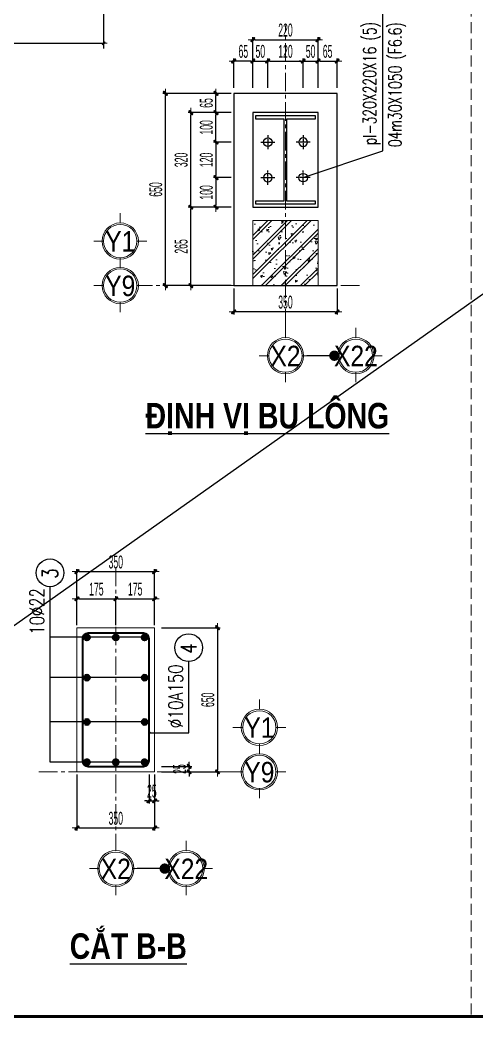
# Model space of a CAD drawing. Header units: inches. Extents: x 541671 to 837720, y 76128 to 1008472.
# Drawn here: x 608752 to 611840, y 365446 to 372255 of the extents above; entities that cross this region are included whole.
import ezdxf
from ezdxf.enums import TextEntityAlignment as Align

# ---------------------------------------------------------------- set-up
doc = ezdxf.new("R2010")
doc.units = ezdxf.units.IN
doc.header["$MEASUREMENT"] = 0
doc.header["$PDMODE"] = 32
doc.header["$PDSIZE"] = -1
for name, pattern in [('CENTER2', [1.125, 0.75, -0.125, 0.125, -0.125]), ('CENTERX2', [4, 2.5, -0.5, 0.5, -0.5]), ('DASHDOT', [1, 0.5, -0.25, 0, -0.25]), ('HIDDEN', [0.375, 0.25, -0.125])]:
    doc.linetypes.add(name, pattern=pattern)
doc.layers.get('0').update_dxf_attribs({"lineweight": 18})
for name, color, linetype in [('7', 7, 'Continuous'), ('BOLTS', 1, 'Continuous'), ('DIM', 1, 'Continuous'), ('Khungten_LCDI', 7, 'Continuous')]:
    doc.layers.add(name, color=color, linetype=linetype)
for name, color, linetype, lineweight in [('Block', 7, 'Continuous', 9), ('EG Net thay', 7, 'Continuous', 20), ('EG Text2', 7, 'Continuous', 25), ('ISO', 153, 'Continuous', 15), ('KICHTHUOC', 4, 'Continuous', 18), ('LC Dim', 8, 'Continuous', 18), ('LC ISO', 153, 'Continuous', 13), ('LC MANH DUT', 35, 'HIDDEN', 5), ('LC Net dam2', 6, 'Continuous', 40), ('LC Net dam3', 1, 'Continuous', 60), ('LC Net thay', 7, 'Continuous', 25), ('LC Net truc', 79, 'DASHDOT', 13), ('LC Text1', 3, 'Continuous', 20), ('LC Text2', 7, 'Continuous', 25)]:
    doc.layers.add(name, color=color, linetype=linetype, lineweight=lineweight)
doc.layers.add('KCS_Plotter', color=11, linetype='Continuous', plot=False)
doc.styles.add('EG 1', font='VHAVANB_2.TTF')
doc.styles.add('HOATBIF', font='hoatbif.shx', dxfattribs={"width": 0.5})
doc.styles.add('Khungten', font='VHAVAN_2.TTF', dxfattribs={"width": 0.8, "height": 5000})
doc.styles.add('LC 1', font='VHAVANB_2.TTF')
doc.styles.add('LC 3', font='vnsimli.shx', dxfattribs={"width": 0.75})
doc.styles.add('LC3', font='VHARIALB_3.TTF', dxfattribs={"width": 0.8})
doc.styles.add('Title', font='VHAVAN_2.TTF', dxfattribs={"width": 0.8})
doc.styles.add('VNISHX', font='vn_vni.shx', dxfattribs={"width": 0.7})
doc.dimstyles.new('Copy of 1-100(1-35)', dxfattribs={"dimscale": 35, "dimtxt": 2.5, "dimasz": 0.3, "dimexe": 1, "dimexo": 1, "dimgap": 0.8, "dimtad": 1, "dimdec": 0, "dimzin": 0, "dimdsep": 46, "dimtxsty": 'HOATBIF', "dimblk1": 'DOT', "dimblk2": 'DOT', "dimsah": 1, "dimcen": -0.1, "dimdle": 1, "dimclrd": 256, "dimclre": 256, "dimclrt": 4, "dimadec": 3, "dimazin": 2, "dimtfac": 0.3333333333333333, "dimtdec": 0, "dimtix": 1, "dimtmove": 2, "dimatfit": 3, "dimldrblk": 'DOT', "dimfxl": 1, "dimtvp": 0.8333333333333334, "dimtolj": 1, "dimtzin": 0, "dimarcsym": 0})
doc.dimstyles.new('Copy of 1-35', dxfattribs={"dimscale": 35, "dimtxt": 2.5, "dimasz": 0.4, "dimexe": 0.5, "dimexo": 0, "dimgap": 0.6, "dimtad": 1, "dimdec": 0, "dimzin": 0, "dimdsep": 46, "dimtxsty": 'HOATBIF', "dimblk1": 'DOT', "dimblk2": 'DOT', "dimsah": 1, "dimcen": -1, "dimdle": 1, "dimclrd": 256, "dimclre": 256, "dimclrt": 130, "dimadec": 0, "dimazin": 0, "dimtfac": 0.3333333333333333, "dimtdec": 0, "dimtix": 1, "dimtmove": 2, "dimatfit": 3, "dimldrblk": 'DOT', "dimfxl": 0.5, "dimtvp": 0.8333333333333334, "dimtolj": 1, "dimtzin": 12, "dimarcsym": 0})
doc.dimstyles.new('DDC_2', dxfattribs={"dimscale": 10, "dimtxt": 2.5, "dimasz": 1.2, "dimexe": 1, "dimexo": 1, "dimgap": 1, "dimtad": 1, "dimdec": 0, "dimzin": 0, "dimdsep": 46, "dimtxsty": 'VNISHX', "dimblk": 'OBLIQUE', "dimcen": 1, "dimdle": 1, "dimclrd": 8, "dimclre": 8, "dimclrt": 3, "dimaunit": 1, "dimadec": 0, "dimazin": 0, "dimtfac": 1, "dimtdec": 0, "dimtix": 1, "dimtmove": 1, "dimatfit": 3, "dimfxl": 4, "dimtvp": 2.25, "dimtfill": 1, "dimtolj": 1, "dimtzin": 0, "dimarcsym": 0})

# ---------------------------------------------------------------- blocks, each defined once
blk = doc.blocks.new('DOT')
at = {"layer": 'KICHTHUOC', "color": 4}
blk.add_line((-1, -1), (1, 1), dxfattribs=at)
at = {"layer": 'KICHTHUOC'}
blk.add_line((-2.25, 0), (2.25, 0), dxfattribs=at)
at = {"layer": 'KICHTHUOC', "color": 4}
blk.add_lwpolyline([(0.5, 1), (-1, -0.5), (-0.5, -1), (1, 0.5)], close=True, dxfattribs=at)
blk = doc.blocks.new('*D146')
at = {"layer": 'Defpoints', "color": 0, "ltscale": 2, "transparency": 16777216}
for p in [(607615.9098393825, 372737.0142068842), (609315.9098393824, 372737.0142068842), (609315.9098393824, 372098.3569375307)]:
    blk.add_point(p, dxfattribs=at)
at = {"layer": 'LC Dim', "lineweight": -2, "ltscale": 2, "transparency": 16777216}
for p, q in [((607615.9098393825, 372702.0142068842), (607615.9098393825, 372063.3569375307)), ((609315.9098393824, 372702.0142068842), (609315.9098393824, 372063.3569375307)), ((607626.4098393825, 372098.3569375307), (609305.4098393824, 372098.3569375307))]:
    blk.add_line(p, q, dxfattribs=at)
at = {"layer": 'LC Dim', "lineweight": -2, "ltscale": 2, "transparency": 16777216, "xscale": 10.5, "yscale": 10.5, "zscale": 10.5, "rotation": 180}
blk.add_blockref('DOT', (607615.9098393825, 372098.3569375307), dxfattribs=at)
at = {"layer": 'LC Dim', "lineweight": -2, "ltscale": 2, "transparency": 16777216, "xscale": 10.5, "yscale": 10.5, "zscale": 10.5}
blk.add_blockref('DOT', (609315.9098393824, 372098.3569375307), dxfattribs=at)
at = {"layer": 'LC Dim', "color": 4, "ltscale": 2, "transparency": 16777216, "insert": (608465.9098393824, 372170.1069375307), "char_height": 87.5, "attachment_point": 5, "style": 'HOATBIF'}
blk.add_mtext('\\A1;1700', dxfattribs=at)
blk = doc.blocks.new('lcdi fix')
at = {"layer": 'Khungten_LCDI', "color": 5, "lineweight": 60}
blk.add_lwpolyline([(0, -14649.99999999255), (0, 14649.99999999255), (40599.99891117215, 14649.99999999255), (40599.99891117215, -14649.99999999255)], close=True, dxfattribs=at)
at = {"color": 7, "style": 'Khungten', "width": 0.8}
for tag, p in [('REVISION', (39498.75262445211, -10746.30395446718)), ('NGAYHT', (39546.07413610816, -11609.37091637403))]:
    blk.add_attdef(tag, text='', height=199.998925739526, dxfattribs=at).set_placement(p, align=Align.CENTER)
at = {"layer": 'LC Text1', "style": 'Title', "width": 1.824645990402025}
for tag, p, p2 in [('TENBANVE1', (36912.6576448679, -8885.760238945484), (40339.14494544268, -8885.760238945484)), ('TENBANVE2', (36912.6576448679, -9562.465564332902), (40339.14494544268, -9562.465564332902))]:
    blk.add_attdef(tag, text='', height=249.9999935159641, dxfattribs=at).set_placement(p, p2, align=Align.FIT)
at = {"layer": 'LC Text1', "style": 'Title', "width": 0.7}
blk.add_attdef('SOBANVE', text='', height=249.9999935159641, dxfattribs=at).set_placement((39561.98223525286, -13896.18071823567), align=Align.CENTER)
blk = doc.blocks.new('TIEUDE1')
at = {"layer": 'EG Text2', "color": 7, "style": 'EG 1'}
blk.add_attdef('TIªU§Ò', text='', height=5, dxfattribs=at).set_placement((0, 0), align=Align.BOTTOM_CENTER)
blk.add_attdef('TL', text='', height=3, dxfattribs=at).set_placement((0, -2), align=Align.TOP_CENTER)
blk = doc.blocks.new('theptron1')
at = {"layer": 'LC Net dam3'}
for p, q in [((-0.5, 0), (0.5, 0)), ((-0.3535533905960619, 0.353553390592424), (0.3535533905960619, -0.353553390592424)), ((0.3535533905960619, 0.353553390592424), (-0.3535533905960619, -0.353553390592424)), ((0, 0.5), (0, -0.5))]:
    blk.add_line(p, q, dxfattribs=at)
blk.add_circle((0, 0), 0.4999999999978781, dxfattribs=at)
blk = doc.blocks.new('*U171')
at = {"layer": 'LC Dim', "xscale": 33.0000000000429, "yscale": 33.0000000000429, "zscale": 33.0000000000429}
blk.add_blockref('theptron1', (0, 0), dxfattribs=at)
blk = doc.blocks.new('*U172')
at = {"layer": 'LC Dim', "color": 0, "linetype": 'ByBlock', "lineweight": -2, "transparency": 16777216}
for p in [(0, 0), (195, 0), (390, 0)]:
    blk.add_blockref('*U171', p, dxfattribs=at)
blk = doc.blocks.new('*D173')
at = {"layer": 'Defpoints', "color": 0, "ltscale": 50, "transparency": 16777216}
for p in [(609398.4741348963, 368341.8088244569), (609135.9741348963, 368163.8088244513), (609398.4741348963, 368163.8088244513)]:
    blk.add_point(p, dxfattribs=at)
at = {"layer": 'LC Dim', "lineweight": -2, "ltscale": 50, "transparency": 16777216}
for p, q in [((609135.9741348963, 368163.8088244513), (609135.9741348963, 368359.3088244569)), ((609398.4741348963, 368163.8088244513), (609398.4741348963, 368359.3088244569)), ((609149.9741348963, 368341.8088244569), (609384.4741348963, 368341.8088244569))]:
    blk.add_line(p, q, dxfattribs=at)
at = {"layer": 'LC Dim', "lineweight": -2, "ltscale": 50, "transparency": 16777216, "xscale": 14, "yscale": 14, "zscale": 14, "rotation": 180}
blk.add_blockref('DOT', (609135.9741348963, 368341.8088244569), dxfattribs=at)
at = {"layer": 'LC Dim', "lineweight": -2, "ltscale": 50, "transparency": 16777216, "xscale": 14, "yscale": 14, "zscale": 14}
blk.add_blockref('DOT', (609398.4741348963, 368341.8088244569), dxfattribs=at)
at = {"layer": 'LC Dim', "color": 130, "ltscale": 50, "transparency": 16777216, "insert": (609267.2241348963, 368406.5588244569), "char_height": 87.5, "attachment_point": 5, "style": 'HOATBIF'}
blk.add_mtext('\\A1;175', dxfattribs=at)
blk = doc.blocks.new('*D174')
at = {"layer": 'Defpoints', "color": 0, "ltscale": 50, "transparency": 16777216}
for p in [(609660.9741348963, 368341.8088244569), (609398.4741348963, 368163.8088244513), (609660.9741348963, 368163.8088244513)]:
    blk.add_point(p, dxfattribs=at)
at = {"layer": 'LC Dim', "lineweight": -2, "ltscale": 50, "transparency": 16777216}
for p, q in [((609398.4741348963, 368163.8088244513), (609398.4741348963, 368359.3088244569)), ((609660.9741348963, 368163.8088244513), (609660.9741348963, 368359.3088244569)), ((609412.4741348963, 368341.8088244569), (609646.9741348963, 368341.8088244569))]:
    blk.add_line(p, q, dxfattribs=at)
at = {"layer": 'LC Dim', "lineweight": -2, "ltscale": 50, "transparency": 16777216, "xscale": 14, "yscale": 14, "zscale": 14, "rotation": 180}
blk.add_blockref('DOT', (609398.4741348963, 368341.8088244569), dxfattribs=at)
at = {"layer": 'LC Dim', "lineweight": -2, "ltscale": 50, "transparency": 16777216, "xscale": 14, "yscale": 14, "zscale": 14}
blk.add_blockref('DOT', (609660.9741348963, 368341.8088244569), dxfattribs=at)
at = {"layer": 'LC Dim', "color": 130, "ltscale": 50, "transparency": 16777216, "insert": (609529.7241348963, 368406.5588244569), "char_height": 87.5, "attachment_point": 5, "style": 'HOATBIF'}
blk.add_mtext('\\A1;175', dxfattribs=at)
blk = doc.blocks.new('*D175')
at = {"layer": 'Defpoints', "color": 0, "ltscale": 50, "transparency": 16777216}
for p in [(609660.9741348963, 368524.9834782269), (609135.9741348963, 368163.8088244513), (609660.9741348963, 368163.8088244513)]:
    blk.add_point(p, dxfattribs=at)
at = {"layer": 'LC Dim', "lineweight": -2, "ltscale": 50, "transparency": 16777216}
for p, q in [((609135.9741348963, 368163.8088244513), (609135.9741348963, 368542.4834782269)), ((609149.9741348963, 368524.9834782269), (609646.9741348963, 368524.9834782269)), ((609660.9741348963, 368163.8088244513), (609660.9741348963, 368542.4834782269))]:
    blk.add_line(p, q, dxfattribs=at)
at = {"layer": 'LC Dim', "lineweight": -2, "ltscale": 50, "transparency": 16777216, "xscale": 14, "yscale": 14, "zscale": 14, "rotation": 180}
blk.add_blockref('DOT', (609135.9741348963, 368524.9834782269), dxfattribs=at)
at = {"layer": 'LC Dim', "lineweight": -2, "ltscale": 50, "transparency": 16777216, "xscale": 14, "yscale": 14, "zscale": 14}
blk.add_blockref('DOT', (609660.9741348963, 368524.9834782269), dxfattribs=at)
at = {"layer": 'LC Dim', "color": 130, "ltscale": 50, "transparency": 16777216, "insert": (609398.4741348963, 368589.7334782269), "char_height": 87.5, "attachment_point": 5, "style": 'HOATBIF'}
blk.add_mtext('\\A1;350', dxfattribs=at)
blk = doc.blocks.new('*D177')
at = {"layer": 'Defpoints', "color": 0, "ltscale": 50, "transparency": 16777216}
for p in [(609623.4741348963, 367152.897679266), (609660.9741348963, 367152.897679266), (609660.9741348963, 366974.8976792641)]:
    blk.add_point(p, dxfattribs=at)
at = {"layer": 'LC Dim', "lineweight": -2, "ltscale": 50, "transparency": 16777216}
for p, q in [((609623.4741348963, 367152.897679266), (609623.4741348963, 366957.3976792641)), ((609660.9741348963, 367152.897679266), (609660.9741348963, 366957.3976792641)), ((609609.4741348963, 366974.8976792641), (609595.4741348963, 366974.8976792641)), ((609623.4741348963, 366974.8976792641), (609660.9741348963, 366974.8976792641)), ((609674.9741348963, 366974.8976792641), (609688.9741348963, 366974.8976792641))]:
    blk.add_line(p, q, dxfattribs=at)
at = {"layer": 'LC Dim', "lineweight": -2, "ltscale": 50, "transparency": 16777216, "xscale": 14, "yscale": 14, "zscale": 14}
blk.add_blockref('DOT', (609623.4741348963, 366974.8976792641), dxfattribs=at)
at = {"layer": 'LC Dim', "lineweight": -2, "ltscale": 50, "transparency": 16777216, "xscale": 14, "yscale": 14, "zscale": 14, "rotation": 180}
blk.add_blockref('DOT', (609660.9741348963, 366974.8976792641), dxfattribs=at)
at = {"layer": 'LC Dim', "color": 130, "ltscale": 50, "transparency": 16777216, "insert": (609642.2241348963, 367039.6476792641), "char_height": 87.5, "attachment_point": 5, "style": 'HOATBIF'}
blk.add_mtext('\\A1;25', dxfattribs=at)
blk = doc.blocks.new('*D176')
at = {"layer": 'Defpoints', "color": 0, "ltscale": 50, "transparency": 16777216}
for p in [(609135.9741348963, 367152.897679266), (609660.9741348963, 367152.897679266), (609660.9741348963, 366791.7230254933)]:
    blk.add_point(p, dxfattribs=at)
at = {"layer": 'LC Dim', "lineweight": -2, "ltscale": 50, "transparency": 16777216}
for p, q in [((609135.9741348963, 367152.897679266), (609135.9741348963, 366774.2230254933)), ((609660.9741348963, 367152.897679266), (609660.9741348963, 366774.2230254933)), ((609149.9741348963, 366791.7230254933), (609646.9741348963, 366791.7230254933))]:
    blk.add_line(p, q, dxfattribs=at)
at = {"layer": 'LC Dim', "lineweight": -2, "ltscale": 50, "transparency": 16777216, "xscale": 14, "yscale": 14, "zscale": 14, "rotation": 180}
blk.add_blockref('DOT', (609135.9741348963, 366791.7230254933), dxfattribs=at)
at = {"layer": 'LC Dim', "lineweight": -2, "ltscale": 50, "transparency": 16777216, "xscale": 14, "yscale": 14, "zscale": 14}
blk.add_blockref('DOT', (609660.9741348963, 366791.7230254933), dxfattribs=at)
at = {"layer": 'LC Dim', "color": 130, "ltscale": 50, "transparency": 16777216, "insert": (609398.4741348963, 366856.4730254933), "char_height": 87.5, "attachment_point": 5, "style": 'HOATBIF'}
blk.add_mtext('\\A1;350', dxfattribs=at)
blk = doc.blocks.new('*D178')
at = {"layer": 'Defpoints', "color": 0, "ltscale": 50, "transparency": 16777216}
for p in [(609707.0822062026, 368145.8532518588), (609707.0822062026, 367170.8532518588), (610085.9241943703, 367170.8532518588)]:
    blk.add_point(p, dxfattribs=at)
at = {"layer": 'LC Dim', "lineweight": -2, "ltscale": 50, "transparency": 16777216}
for p, q in [((609707.0822062026, 368145.8532518588), (610103.4241943703, 368145.8532518588)), ((610085.9241943703, 368131.8532518588), (610085.9241943703, 367184.8532518588)), ((609707.0822062026, 367170.8532518588), (610103.4241943703, 367170.8532518588))]:
    blk.add_line(p, q, dxfattribs=at)
at = {"layer": 'LC Dim', "lineweight": -2, "ltscale": 50, "transparency": 16777216, "xscale": 14, "yscale": 14, "zscale": 14}
for p, rotation in [((610085.9241943703, 368145.8532518588), 90), ((610085.9241943703, 367170.8532518588), 270)]:
    blk.add_blockref('DOT', p, dxfattribs=dict(at, rotation=rotation))
at = {"layer": 'LC Dim', "color": 130, "ltscale": 50, "transparency": 16777216, "insert": (610021.1741943703, 367658.3532518586), "char_height": 87.5, "attachment_point": 5, "rotation": 90, "style": 'HOATBIF'}
blk.add_mtext('\\A1;650', dxfattribs=at)
blk = doc.blocks.new('*D179')
at = {"layer": 'Defpoints', "color": 0, "ltscale": 50, "transparency": 16777216}
for p in [(609707.0822062026, 367208.3532518588), (609895.0624075566, 367208.3532518588), (609707.0822062026, 367170.8532518588)]:
    blk.add_point(p, dxfattribs=at)
at = {"layer": 'LC Dim', "lineweight": -2, "ltscale": 50, "transparency": 16777216}
for p, q in [((609707.0822062026, 367208.3532518588), (609912.5624075566, 367208.3532518588)), ((609895.0624075566, 367222.3532518588), (609895.0624075566, 367236.3532518588)), ((609895.0624075566, 367170.8532518588), (609895.0624075566, 367208.3532518588)), ((609707.0822062026, 367170.8532518588), (609912.5624075566, 367170.8532518588)), ((609895.0624075566, 367156.8532518588), (609895.0624075566, 367142.8532518588))]:
    blk.add_line(p, q, dxfattribs=at)
at = {"layer": 'LC Dim', "lineweight": -2, "ltscale": 50, "transparency": 16777216, "xscale": 14, "yscale": 14, "zscale": 14}
for p, rotation in [((609895.0624075566, 367208.3532518588), 270), ((609895.0624075566, 367170.8532518588), 90)]:
    blk.add_blockref('DOT', p, dxfattribs=dict(at, rotation=rotation))
at = {"layer": 'LC Dim', "color": 130, "ltscale": 50, "transparency": 16777216, "insert": (609830.3124075566, 367189.6032518586), "char_height": 87.5, "attachment_point": 5, "rotation": 90, "style": 'HOATBIF'}
blk.add_mtext('\\A1;25', dxfattribs=at)
blk = doc.blocks.new('*U465')
at = {"color": 8, "linetype": 'CENTER2'}
for p, q in [((-26.18181818181819, 0), (26.18181818181819, 0)), ((0, -26.18181818181819), (0, 26.18181818181819))]:
    blk.add_line(p, q, dxfattribs=at)
at = {"color": 0}
blk.add_circle((0, 0), 16, dxfattribs=at)
blk = doc.blocks.new('CC1')
at = {"layer": 'Block', "ltscale": 15}
h = blk.add_hatch(dxfattribs=at)
h.set_pattern_fill('BT-01', color=8, scale=11, angle=270, style=0, pattern_type=2)
h.set_pattern_definition([(319.9999999999999, (39802.35964867676, -44267.51999740652), (-6.90273484808551, -78.89862008608289), [8.249999999999991, -90.7499999999999]), (264.9999999999999, (39802.35964867676, -44267.51999740652), (82.74113470700132, 15.26264669742995), [6.6, -72.6]), (10.45139999999976, (39801.78442127695, -44274.09488220663), (75.83834962670487, -63.63603198854242), [7.011420899999988, -77.1256323199998]), (316.1841999999999, (39824.35964867671, -44267.51999740652), (-18.20709157619206, -117.3965153488208), [12.375, -136.125]), (6.635599999999783, (39822.84238490683, -44277.30303935642), (107.1529657990485, -102.8128976103574), [10.51713167999998, -115.6884299999996]), (261.1841999999999, (39824.35964867671, -44267.51999740652), (107.1530461017856, -102.8128139646991), [9.899999999999991, -108.8999999999999]), (290.9999999999999, (39818.85964867676, -44278.51999740651), (-44.28807797318731, -65.65977573303076), [8.249999999999991, -90.7499999999999]), (235.9999999999999, (39818.85964867676, -44278.51999740651), (79.76650495515383, -26.76468651137404), [6.6, -72.6]), (341.4514, (39815.16897201681, -44283.99164303659), (35.47835463809469, -92.42448914396387), [7.011420899999999, -77.12563232]), (307.4999999999999, (39802.35964867676, -44267.51999740652), (36.61832392144427, -1.337584084901996), [0, -71.72, 0, -73.7, 0, -72.875]), (277.4999999999999, (39802.35964867676, -44267.51999740652), (43.38528830705961, -28.93764911863637), [0, -42.01999999999997, 0, -70.06999999999994, 0, -27.77499999999999]), (237.4999999999999, (39802.35964867676, -44242.98999740651), (-2.481035890781814, -58.720467978965), [0, -27.49999999999998, 0, -85.79999999999993, 0, -113.8499999999997]), (227.5, (39802.35964867676, -44231.98999740652), (11.0115480565549, -64.15047862766251), [0, -35.74999999999999, 0, -56.97999999999998, 0, -80.85]), (314.9999999999999, (39802.35964867676, -44267.51999740652), (33.05724202047112, 33.05724202047108), []), (314.9999999999999, (39815.83464867676, -44267.51999740652), (33.05724202047112, 33.05724202047108), [])])
h.paths.add_polyline_path([(110, 274.9999999999999), (109.9999999999999, 54.99999999999995), (-110.0000000000001, 55.00000000000005), (-110, 275.0000000000001)])
at = {"layer": '7', "color": 7, "ltscale": 10}
for points in [[(175, 275), (174.9999999998836, -375), (-175.0000000001164, -375), (-175, 275)], [(99.99999999999984, -5.684341886080801e-14), (-100.0000000000002, 5.684341886080801e-14), (-100.0000000000002, -11.99999999999994), (-4.000000000000163, -12), (-4.000000000000319, -288), (-100.0000000000003, -288), (-100.0000000000003, -300), (99.99999999999967, -300), (99.99999999999969, -288), (3.999999999999681, -288), (3.999999999999837, -12), (99.99999999999984, -12.00000000000006)]]:
    blk.add_lwpolyline(points, close=True, dxfattribs=at)
at = {"layer": '7', "color": 30, "ltscale": 10}
blk.add_lwpolyline([(109.9999999999998, 9.999999999999943), (109.9999999999997, -310.0000000000001), (-110.0000000000003, -309.9999999999999), (-110.0000000000002, 10.00000000000006)], close=True, dxfattribs=at)
at = {"layer": 'Block', "color": 7, "ltscale": 15}
blk.add_lwpolyline([(110, 274.9999999999999), (109.9999999999999, 54.99999999999995), (-110.0000000000001, 55.00000000000005), (-110, 275.0000000000001)], close=True, dxfattribs=at)
at = {"layer": 'BOLTS', "ltscale": 10, "yscale": 0.9090909090909088, "zscale": 0.9090909090909088}
for p, xscale, rotation in [((-60.00000000011663, -89.99999999999994), 0.9090909090909088, 269.9999999999999), ((59.99999999999979, -90.00000000000006), -0.9090909090909088, 89.99999999999993), ((-60.0000000001167, -209.9999999999999), -0.9090909090909088, 269.9999999999999), ((59.99999999999972, -210.0000000000001), 0.9090909090909088, 89.99999999999997)]:
    blk.add_blockref('*U465', p, dxfattribs=dict(at, xscale=xscale, rotation=rotation))
blk = doc.blocks.new('*D183')
at = {"layer": 'Defpoints', "color": 0, "ltscale": 50, "transparency": 16777216}
for p in [(610179.0551856796, 371189.5657662051), (610075.7266571408, 370989.5657662051), (610179.0551856796, 370989.5657662051)]:
    blk.add_point(p, dxfattribs=at)
at = {"layer": 'LC Dim', "lineweight": -2, "ltscale": 50, "transparency": 16777216}
for p, q in [((610179.0551856796, 371189.5657662051), (610058.2266571408, 371189.5657662051)), ((610075.7266571408, 371175.5657662051), (610075.7266571408, 371003.5657662051)), ((610179.0551856796, 370989.5657662051), (610058.2266571408, 370989.5657662051))]:
    blk.add_line(p, q, dxfattribs=at)
at = {"layer": 'LC Dim', "lineweight": -2, "ltscale": 50, "transparency": 16777216, "xscale": 14, "yscale": 14, "zscale": 14}
for p, rotation in [((610075.7266571408, 371189.5657662051), 90), ((610075.7266571408, 370989.5657662051), 270)]:
    blk.add_blockref('DOT', p, dxfattribs=dict(at, rotation=rotation))
at = {"layer": 'LC Dim', "color": 130, "ltscale": 50, "transparency": 16777216, "insert": (610010.9766571408, 371089.5657662048), "char_height": 87.5, "attachment_point": 5, "rotation": 90, "style": 'HOATBIF'}
blk.add_mtext('\\A1;100', dxfattribs=at)
blk = doc.blocks.new('*D184')
at = {"layer": 'Defpoints', "color": 0, "ltscale": 50, "transparency": 16777216}
for p in [(610179.0551856796, 371429.5657662051), (610075.7266571403, 371189.5657662051), (610179.0551856796, 371189.5657662051)]:
    blk.add_point(p, dxfattribs=at)
at = {"layer": 'LC Dim', "lineweight": -2, "ltscale": 50, "transparency": 16777216}
for p, q in [((610179.0551856796, 371429.5657662051), (610058.2266571403, 371429.5657662051)), ((610075.7266571403, 371415.5657662051), (610075.7266571403, 371203.5657662051)), ((610179.0551856796, 371189.5657662051), (610058.2266571403, 371189.5657662051))]:
    blk.add_line(p, q, dxfattribs=at)
at = {"layer": 'LC Dim', "lineweight": -2, "ltscale": 50, "transparency": 16777216, "xscale": 14, "yscale": 14, "zscale": 14}
for p, rotation in [((610075.7266571403, 371429.5657662051), 90), ((610075.7266571403, 371189.5657662051), 270)]:
    blk.add_blockref('DOT', p, dxfattribs=dict(at, rotation=rotation))
at = {"layer": 'LC Dim', "color": 130, "ltscale": 50, "transparency": 16777216, "insert": (610010.9766571403, 371309.5657662048), "char_height": 87.5, "attachment_point": 5, "rotation": 90, "style": 'HOATBIF'}
blk.add_mtext('\\A1;120', dxfattribs=at)
blk = doc.blocks.new('*D185')
at = {"layer": 'Defpoints', "color": 0, "ltscale": 50, "transparency": 16777216}
for p in [(609905.5478420334, 370989.5657662051), (610179.0551856796, 370989.5657662051), (610179.0551856796, 370459.5657662051)]:
    blk.add_point(p, dxfattribs=at)
at = {"layer": 'LC Dim', "lineweight": -2, "ltscale": 50, "transparency": 16777216}
for p, q in [((610179.0551856796, 370989.5657662051), (609888.0478420334, 370989.5657662051)), ((609905.5478420334, 370473.5657662051), (609905.5478420334, 370975.5657662051)), ((610179.0551856796, 370459.5657662051), (609888.0478420334, 370459.5657662051))]:
    blk.add_line(p, q, dxfattribs=at)
at = {"layer": 'LC Dim', "lineweight": -2, "ltscale": 50, "transparency": 16777216, "xscale": 14, "yscale": 14, "zscale": 14}
for p, rotation in [((609905.5478420334, 370989.5657662051), 90), ((609905.5478420334, 370459.5657662051), 270)]:
    blk.add_blockref('DOT', p, dxfattribs=dict(at, rotation=rotation))
at = {"layer": 'LC Dim', "color": 130, "ltscale": 50, "transparency": 16777216, "insert": (609840.7978420334, 370724.5657662048), "char_height": 87.5, "attachment_point": 5, "rotation": 90, "style": 'HOATBIF'}
blk.add_mtext('\\A1;265', dxfattribs=at)
blk = doc.blocks.new('*D180')
at = {"layer": 'Defpoints', "color": 0, "ltscale": 50, "transparency": 16777216}
for p in [(610075.7266571408, 371629.5657662051), (610179.0551856796, 371629.5657662051), (610179.0551856796, 371429.5657662051)]:
    blk.add_point(p, dxfattribs=at)
at = {"layer": 'LC Dim', "lineweight": -2, "ltscale": 50, "transparency": 16777216}
for p, q in [((610179.0551856796, 371629.5657662051), (610058.2266571408, 371629.5657662051)), ((610075.7266571408, 371443.5657662051), (610075.7266571408, 371615.5657662051)), ((610179.0551856796, 371429.5657662051), (610058.2266571408, 371429.5657662051))]:
    blk.add_line(p, q, dxfattribs=at)
at = {"layer": 'LC Dim', "lineweight": -2, "ltscale": 50, "transparency": 16777216, "xscale": 14, "yscale": 14, "zscale": 14}
for p, rotation in [((610075.7266571408, 371629.5657662051), 90), ((610075.7266571408, 371429.5657662051), 270)]:
    blk.add_blockref('DOT', p, dxfattribs=dict(at, rotation=rotation))
at = {"layer": 'LC Dim', "color": 130, "ltscale": 50, "transparency": 16777216, "insert": (610010.9766571408, 371529.5657662048), "char_height": 87.5, "attachment_point": 5, "rotation": 90, "style": 'HOATBIF'}
blk.add_mtext('\\A1;100', dxfattribs=at)
blk = doc.blocks.new('*D181')
at = {"layer": 'Defpoints', "color": 0, "ltscale": 50, "transparency": 16777216}
for p in [(609905.5478420344, 371629.5657662051), (610179.0551856796, 371629.5657662051), (610179.0551856796, 370989.5657662051)]:
    blk.add_point(p, dxfattribs=at)
at = {"layer": 'LC Dim', "lineweight": -2, "ltscale": 50, "transparency": 16777216}
for p, q in [((610179.0551856796, 371629.5657662051), (609888.0478420344, 371629.5657662051)), ((609905.5478420344, 371003.5657662051), (609905.5478420344, 371615.5657662051)), ((610179.0551856796, 370989.5657662051), (609888.0478420344, 370989.5657662051))]:
    blk.add_line(p, q, dxfattribs=at)
at = {"layer": 'LC Dim', "lineweight": -2, "ltscale": 50, "transparency": 16777216, "xscale": 14, "yscale": 14, "zscale": 14}
for p, rotation in [((609905.5478420344, 371629.5657662051), 90), ((609905.5478420344, 370989.5657662051), 270)]:
    blk.add_blockref('DOT', p, dxfattribs=dict(at, rotation=rotation))
at = {"layer": 'LC Dim', "color": 130, "ltscale": 50, "transparency": 16777216, "insert": (609840.7978420344, 371309.5657662048), "char_height": 87.5, "attachment_point": 5, "rotation": 90, "style": 'HOATBIF'}
blk.add_mtext('\\A1;320', dxfattribs=at)
blk = doc.blocks.new('*D182')
at = {"layer": 'Defpoints', "color": 0, "ltscale": 50, "transparency": 16777216}
for p in [(609733.5551856833, 371759.5657662051), (610179.0551856796, 371759.5657662051), (610179.0551856796, 370459.5657662051)]:
    blk.add_point(p, dxfattribs=at)
at = {"layer": 'LC Dim', "lineweight": -2, "ltscale": 50, "transparency": 16777216}
for p, q in [((610179.0551856796, 371759.5657662051), (609716.0551856833, 371759.5657662051)), ((609733.5551856833, 370473.5657662051), (609733.5551856833, 371745.5657662051)), ((610179.0551856796, 370459.5657662051), (609716.0551856833, 370459.5657662051))]:
    blk.add_line(p, q, dxfattribs=at)
at = {"layer": 'LC Dim', "lineweight": -2, "ltscale": 50, "transparency": 16777216, "xscale": 14, "yscale": 14, "zscale": 14}
for p, rotation in [((609733.5551856833, 371759.5657662051), 90), ((609733.5551856833, 370459.5657662051), 270)]:
    blk.add_blockref('DOT', p, dxfattribs=dict(at, rotation=rotation))
at = {"layer": 'LC Dim', "color": 130, "ltscale": 50, "transparency": 16777216, "insert": (609668.8051856833, 371109.5657662048), "char_height": 87.5, "attachment_point": 5, "rotation": 90, "style": 'HOATBIF'}
blk.add_mtext('\\A1;650', dxfattribs=at)
blk = doc.blocks.new('*D186')
at = {"layer": 'Defpoints', "color": 0, "ltscale": 50, "transparency": 16777216}
for p in [(610075.7266571408, 371759.5657662051), (610179.0551856796, 371759.5657662051), (610179.0551856796, 371629.5657662051)]:
    blk.add_point(p, dxfattribs=at)
at = {"layer": 'LC Dim', "lineweight": -2, "ltscale": 50, "transparency": 16777216}
for p, q in [((610179.0551856796, 371759.5657662051), (610058.2266571408, 371759.5657662051)), ((610075.7266571408, 371643.5657662051), (610075.7266571408, 371745.5657662051)), ((610179.0551856796, 371629.5657662051), (610058.2266571408, 371629.5657662051))]:
    blk.add_line(p, q, dxfattribs=at)
at = {"layer": 'LC Dim', "lineweight": -2, "ltscale": 50, "transparency": 16777216, "xscale": 14, "yscale": 14, "zscale": 14}
for p, rotation in [((610075.7266571408, 371759.5657662051), 90), ((610075.7266571408, 371629.5657662051), 270)]:
    blk.add_blockref('DOT', p, dxfattribs=dict(at, rotation=rotation))
at = {"layer": 'LC Dim', "color": 130, "ltscale": 50, "transparency": 16777216, "insert": (610010.9766571408, 371694.5657662048), "char_height": 87.5, "attachment_point": 5, "rotation": 90, "style": 'HOATBIF'}
blk.add_mtext('\\A1;65', dxfattribs=at)
blk = doc.blocks.new('*D187')
at = {"layer": 'Defpoints', "color": 0, "ltscale": 50, "transparency": 16777216}
for p in [(610765.7266571363, 372122.4251311816), (610325.7266571363, 371797.4251311796), (610765.7266571363, 371797.4251311796)]:
    blk.add_point(p, dxfattribs=at)
at = {"layer": 'LC Dim', "lineweight": -2, "ltscale": 50, "transparency": 16777216}
for p, q in [((610325.7266571363, 371797.4251311796), (610325.7266571363, 372139.9251311816)), ((610339.7266571363, 372122.4251311816), (610751.7266571363, 372122.4251311816)), ((610765.7266571363, 371797.4251311796), (610765.7266571363, 372139.9251311816))]:
    blk.add_line(p, q, dxfattribs=at)
at = {"layer": 'LC Dim', "lineweight": -2, "ltscale": 50, "transparency": 16777216, "xscale": 14, "yscale": 14, "zscale": 14, "rotation": 180}
blk.add_blockref('DOT', (610325.7266571363, 372122.4251311816), dxfattribs=at)
at = {"layer": 'LC Dim', "lineweight": -2, "ltscale": 50, "transparency": 16777216, "xscale": 14, "yscale": 14, "zscale": 14}
blk.add_blockref('DOT', (610765.7266571363, 372122.4251311816), dxfattribs=at)
at = {"layer": 'LC Dim', "color": 130, "ltscale": 50, "transparency": 16777216, "insert": (610545.7266571363, 372187.1751311816), "char_height": 87.5, "attachment_point": 5, "style": 'HOATBIF'}
blk.add_mtext('\\A1;220', dxfattribs=at)
blk = doc.blocks.new('*D188')
at = {"layer": 'Defpoints', "color": 0, "ltscale": 50, "transparency": 16777216}
for p in [(610425.7266571361, 371978.4251311816), (610325.7266571363, 371797.4251311796), (610425.7266571361, 371797.4251311796)]:
    blk.add_point(p, dxfattribs=at)
at = {"layer": 'LC Dim', "lineweight": -2, "ltscale": 50, "transparency": 16777216}
for p, q in [((610311.7266571363, 371978.4251311816), (610297.7266571363, 371978.4251311816)), ((610325.7266571363, 371797.4251311796), (610325.7266571363, 371995.9251311816)), ((610325.7266571363, 371978.4251311816), (610425.7266571361, 371978.4251311816)), ((610425.7266571361, 371797.4251311796), (610425.7266571361, 371995.9251311816)), ((610439.7266571361, 371978.4251311816), (610453.7266571361, 371978.4251311816))]:
    blk.add_line(p, q, dxfattribs=at)
at = {"layer": 'LC Dim', "lineweight": -2, "ltscale": 50, "transparency": 16777216, "xscale": 14, "yscale": 14, "zscale": 14}
blk.add_blockref('DOT', (610325.7266571363, 371978.4251311816), dxfattribs=at)
at = {"layer": 'LC Dim', "lineweight": -2, "ltscale": 50, "transparency": 16777216, "xscale": 14, "yscale": 14, "zscale": 14, "rotation": 180}
blk.add_blockref('DOT', (610425.7266571361, 371978.4251311816), dxfattribs=at)
at = {"layer": 'LC Dim', "color": 130, "ltscale": 50, "transparency": 16777216, "insert": (610375.7266571362, 372043.1751311816), "char_height": 87.5, "attachment_point": 5, "style": 'HOATBIF'}
blk.add_mtext('\\A1;50', dxfattribs=at)
blk = doc.blocks.new('*D189')
at = {"layer": 'Defpoints', "color": 0, "ltscale": 50, "transparency": 16777216}
for p in [(610665.7266571363, 371978.4251311816), (610425.7266571361, 371797.4251311796), (610665.7266571363, 371797.4251311796)]:
    blk.add_point(p, dxfattribs=at)
at = {"layer": 'LC Dim', "lineweight": -2, "ltscale": 50, "transparency": 16777216}
for p, q in [((610425.7266571361, 371797.4251311796), (610425.7266571361, 371995.9251311816)), ((610439.7266571361, 371978.4251311816), (610651.7266571363, 371978.4251311816)), ((610665.7266571363, 371797.4251311796), (610665.7266571363, 371995.9251311816))]:
    blk.add_line(p, q, dxfattribs=at)
at = {"layer": 'LC Dim', "lineweight": -2, "ltscale": 50, "transparency": 16777216, "xscale": 14, "yscale": 14, "zscale": 14, "rotation": 180}
blk.add_blockref('DOT', (610425.7266571361, 371978.4251311816), dxfattribs=at)
at = {"layer": 'LC Dim', "lineweight": -2, "ltscale": 50, "transparency": 16777216, "xscale": 14, "yscale": 14, "zscale": 14}
blk.add_blockref('DOT', (610665.7266571363, 371978.4251311816), dxfattribs=at)
at = {"layer": 'LC Dim', "color": 130, "ltscale": 50, "transparency": 16777216, "insert": (610545.7266571362, 372043.1751311816), "char_height": 87.5, "attachment_point": 5, "style": 'HOATBIF'}
blk.add_mtext('\\A1;120', dxfattribs=at)
blk = doc.blocks.new('*D190')
at = {"layer": 'Defpoints', "color": 0, "ltscale": 50, "transparency": 16777216}
for p in [(610765.7266571363, 371978.4251311816), (610665.7266571363, 371797.4251311796), (610765.7266571363, 371797.4251311796)]:
    blk.add_point(p, dxfattribs=at)
at = {"layer": 'LC Dim', "lineweight": -2, "ltscale": 50, "transparency": 16777216}
for p, q in [((610651.7266571363, 371978.4251311816), (610637.7266571363, 371978.4251311816)), ((610665.7266571363, 371797.4251311796), (610665.7266571363, 371995.9251311816)), ((610665.7266571363, 371978.4251311816), (610765.7266571363, 371978.4251311816)), ((610765.7266571363, 371797.4251311796), (610765.7266571363, 371995.9251311816)), ((610779.7266571363, 371978.4251311816), (610793.7266571363, 371978.4251311816))]:
    blk.add_line(p, q, dxfattribs=at)
at = {"layer": 'LC Dim', "lineweight": -2, "ltscale": 50, "transparency": 16777216, "xscale": 14, "yscale": 14, "zscale": 14}
blk.add_blockref('DOT', (610665.7266571363, 371978.4251311816), dxfattribs=at)
at = {"layer": 'LC Dim', "lineweight": -2, "ltscale": 50, "transparency": 16777216, "xscale": 14, "yscale": 14, "zscale": 14, "rotation": 180}
blk.add_blockref('DOT', (610765.7266571363, 371978.4251311816), dxfattribs=at)
at = {"layer": 'LC Dim', "color": 130, "ltscale": 50, "transparency": 16777216, "insert": (610715.7266571363, 372043.1751311816), "char_height": 87.5, "attachment_point": 5, "style": 'HOATBIF'}
blk.add_mtext('\\A1;50', dxfattribs=at)
blk = doc.blocks.new('*D191')
at = {"layer": 'Defpoints', "color": 0, "ltscale": 50, "transparency": 16777216}
for p in [(610195.7266571363, 370439.4615653651), (610895.7266571363, 370439.4615653651), (610195.7266571363, 370282.6369644916)]:
    blk.add_point(p, dxfattribs=at)
at = {"layer": 'LC Dim', "lineweight": -2, "ltscale": 50, "transparency": 16777216}
for p, q in [((610195.7266571363, 370439.4615653651), (610195.7266571363, 370265.1369644916)), ((610895.7266571363, 370439.4615653651), (610895.7266571363, 370265.1369644916)), ((610881.7266571363, 370282.6369644916), (610209.7266571363, 370282.6369644916))]:
    blk.add_line(p, q, dxfattribs=at)
at = {"layer": 'LC Dim', "lineweight": -2, "ltscale": 50, "transparency": 16777216, "xscale": 14, "yscale": 14, "zscale": 14, "rotation": 180}
blk.add_blockref('DOT', (610195.7266571363, 370282.6369644916), dxfattribs=at)
at = {"layer": 'LC Dim', "lineweight": -2, "ltscale": 50, "transparency": 16777216, "xscale": 14, "yscale": 14, "zscale": 14}
blk.add_blockref('DOT', (610895.7266571363, 370282.6369644916), dxfattribs=at)
at = {"layer": 'LC Dim', "color": 130, "ltscale": 50, "transparency": 16777216, "insert": (610545.7266571363, 370347.3869644916), "char_height": 87.5, "attachment_point": 5, "style": 'HOATBIF'}
blk.add_mtext('\\A1;350', dxfattribs=at)
blk = doc.blocks.new('*D192')
at = {"layer": 'Defpoints', "color": 0, "ltscale": 50, "transparency": 16777216}
for p in [(610195.7266571361, 371978.4251311816), (610195.7266571361, 371797.4251311796), (610325.7266571363, 371797.4251311796)]:
    blk.add_point(p, dxfattribs=at)
at = {"layer": 'LC Dim', "lineweight": -2, "ltscale": 50, "transparency": 16777216}
for p, q in [((610195.7266571361, 371797.4251311796), (610195.7266571361, 371995.9251311816)), ((610311.7266571363, 371978.4251311816), (610209.7266571361, 371978.4251311816)), ((610325.7266571363, 371797.4251311796), (610325.7266571363, 371995.9251311816))]:
    blk.add_line(p, q, dxfattribs=at)
at = {"layer": 'LC Dim', "lineweight": -2, "ltscale": 50, "transparency": 16777216, "xscale": 14, "yscale": 14, "zscale": 14, "rotation": 180}
blk.add_blockref('DOT', (610195.7266571361, 371978.4251311816), dxfattribs=at)
at = {"layer": 'LC Dim', "lineweight": -2, "ltscale": 50, "transparency": 16777216, "xscale": 14, "yscale": 14, "zscale": 14}
blk.add_blockref('DOT', (610325.7266571363, 371978.4251311816), dxfattribs=at)
at = {"layer": 'LC Dim', "color": 130, "ltscale": 50, "transparency": 16777216, "insert": (610260.7266571362, 372043.1751311816), "char_height": 87.5, "attachment_point": 5, "style": 'HOATBIF'}
blk.add_mtext('\\A1;65', dxfattribs=at)
blk = doc.blocks.new('*D193')
at = {"layer": 'Defpoints', "color": 0, "ltscale": 50, "transparency": 16777216}
for p in [(610895.7266571366, 371978.4251311816), (610765.7266571363, 371797.4251311796), (610895.7266571366, 371797.4251311796)]:
    blk.add_point(p, dxfattribs=at)
at = {"layer": 'LC Dim', "lineweight": -2, "ltscale": 50, "transparency": 16777216}
for p, q in [((610765.7266571363, 371797.4251311796), (610765.7266571363, 371995.9251311816)), ((610779.7266571363, 371978.4251311816), (610881.7266571366, 371978.4251311816)), ((610895.7266571366, 371797.4251311796), (610895.7266571366, 371995.9251311816))]:
    blk.add_line(p, q, dxfattribs=at)
at = {"layer": 'LC Dim', "lineweight": -2, "ltscale": 50, "transparency": 16777216, "xscale": 14, "yscale": 14, "zscale": 14, "rotation": 180}
blk.add_blockref('DOT', (610765.7266571363, 371978.4251311816), dxfattribs=at)
at = {"layer": 'LC Dim', "lineweight": -2, "ltscale": 50, "transparency": 16777216, "xscale": 14, "yscale": 14, "zscale": 14}
blk.add_blockref('DOT', (610895.7266571366, 371978.4251311816), dxfattribs=at)
at = {"layer": 'LC Dim', "color": 130, "ltscale": 50, "transparency": 16777216, "insert": (610830.7266571365, 372043.1751311816), "char_height": 87.5, "attachment_point": 5, "style": 'HOATBIF'}
blk.add_mtext('\\A1;65', dxfattribs=at)
blk = doc.blocks.new('TTRUC')
at = {"layer": 'ISO'}
for p, q in [((0, 6.94551799677526), (0, 10.70723588355474)), ((-6.370037248838798, 0), (-10.13175513561828, 0)), ((6.370037248838798, 0), (10.13175513561828, 0)), ((0, -6.370037248838798), (0, -10.13175513561828))]:
    blk.add_line(p, q, dxfattribs=at)
blk.add_circle((0, 0), 6.370037248838798, dxfattribs=at)
at = {"layer": 'KICHTHUOC'}
blk.add_circle((0, 0), 6.94551799677526, dxfattribs=at)
blk = doc.blocks.new('_Oblique')
at = {"color": 0, "linetype": 'ByBlock', "lineweight": -2}
blk.add_line((-0.5, -0.5), (0.5, 0.5), dxfattribs=at)

msp = doc.modelspace()

# ---------------------------------------------------------------- linework, layer by layer
at = {"layer": 'EG Net thay'}
msp.add_lwpolyline([(609135.9741348963, 367170.8532518587), (609660.9741348963, 367170.8532518587), (609660.9741348963, 368145.8532518587), (609135.9741348963, 368145.8532518587)], close=True, dxfattribs=at)
at = {"layer": 'KCS_Plotter', "ltscale": 50}
msp.add_line((604872.032868236, 365446.395808796), (619572.03286827, 375841.396078417), dxfattribs=at)
at = {"layer": 'LC MANH DUT', "lineweight": 0, "ltscale": 300}
msp.add_line((611802.2280993938, 375841.3960784174), (611802.2280993938, 365516.3958106114), dxfattribs=at)
at = {"layer": 'LC Net dam2'}
msp.add_lwpolyline([(609210.9741348963, 367208.3532518587), (609585.9741348963, 367208.3532518587, 0.414213562373095), (609623.4741348963, 367245.8532518587), (609623.4741348963, 368070.8532518587, 0.414213562373095), (609585.9741348963, 368108.3532518587), (609210.9741348963, 368108.3532518587, 0.414213562373095), (609173.4741348963, 368070.8532518587), (609173.4741348963, 367245.8532518587, 0.414213562373095)], format="xyb", close=True, dxfattribs=at)
at = {"layer": 'LC Net truc', "linetype": 'CENTERX2', "ltscale": 50}
for p, q in [((610545.7266571363, 370174.3911543328), (610545.7266571363, 372219.4251311796)), ((611045.7843988882, 370459.565766205), (609574.2603948561, 370459.565766205)), ((609398.4741348963, 368552.3088244513), (609398.4741348963, 366705.3796416285)), ((608879.258302509, 367170.8532518587), (610223.7554296713, 367170.8532518588))]:
    msp.add_line(p, q, dxfattribs=at)
at = {"layer": 'LC Text2', "ltscale": 100}
for centre in [(608953.9429070525, 368517.0083125568), (609891.4241943673, 368010.9449694163)]:
    msp.add_circle(centre, 93.6361449649577, dxfattribs=at)

# ---------------------------------------------------------------- block references
at = {"layer": 'LC Dim', "extrusion": (0, 0, -1), "zscale": -1, "rotation": 180}
msp.add_blockref('*U172', (-609203.3768833823, 368080.3975201657), dxfattribs=at)
at = {"layer": 'LC Dim', "yscale": 33.0000000000429, "zscale": 33.0000000000429}
for p, xscale in [((609203.3768833801, 367808.3532518587), 33.0000000000429), ((609593.5713864124, 367808.3532518587), -33.0000000000429), ((609203.3768833801, 367508.3532518587), 33.0000000000429), ((609593.5713864124, 367508.3532518587), -33.0000000000429), ((609203.3768833823, 367236.3089835519), 33.0000000000429), ((609398.3768833823, 367236.3089835519), 33.0000000000429), ((609593.3768833823, 367236.3089835519), 33.0000000000429)]:
    msp.add_blockref('theptron1', p, dxfattribs=dict(at, xscale=xscale))
at = {"layer": 'LC ISO', "xscale": 17.63727343034513, "yscale": 17.63727343034513, "zscale": 17.63727343034513}
for p in [(609428.7370826683, 370760.7623018856), (609428.7370826683, 370459.565766205), (610545.7266571363, 369985.5447073713), (611021.9443484163, 369985.5447073713), (610369.278741859, 367472.0497875395), (610369.278741859, 367170.8532518588), (609398.4741348963, 366516.5331946671), (609874.6918261762, 366516.5331946671)]:
    msp.add_blockref('TTRUC', p, dxfattribs=at)
at = {"layer": 'LC Net thay', "xscale": 0.3500000090783435, "yscale": 0.3500000090783435, "zscale": 0.3500000090783435}
msp.add_blockref('lcdi fix', (605292.0328789845, 370643.8959436066), dxfattribs=at)
at = {"layer": 'LC Net truc', "xscale": -2, "yscale": 2, "zscale": 2, "rotation": 180}
msp.add_blockref('CC1', (610545.7266571363, 371009.565766205), dxfattribs=at)
at = {"layer": 'LC Text2'}
ref = msp.add_blockref('TIEUDE1', (610423.6325659701, 369441.9918868204), dxfattribs=dict(at, xscale=35.00000000007505, yscale=35.00000000007505, zscale=35.00000000007505))
ref.add_attrib('TIªU§Ò', '%%U®Þnh vÞ bu l«ng', dxfattribs={"color": 7, "height": 172.3545110885949, "style": 'LC3', "width": 0.8}).set_placement((610423.6325659701, 369441.9918868204), align=Align.BOTTOM_CENTER)
ref = msp.add_blockref('TIEUDE1', (609482.901074597, 365854.7001621459), dxfattribs=dict(at, xscale=35.00000000007505, yscale=35.00000000007505, zscale=35.00000000007505))
ref.add_attrib('TIªU§Ò', '%%Uc¾t b-b', dxfattribs={"color": 7, "height": 172.3545110885949, "style": 'LC3', "width": 0.8}).set_placement((609482.901074597, 365854.7001621459), align=Align.BOTTOM_CENTER)

# ---------------------------------------------------------------- texts
at = {"layer": 'LC Text1', "color": 3, "style": 'LC 3', "width": 0.7}
for s, p in [('pl-320X220X16 (5)', (611158.2839138331, 371410.798027982)), ('04m30X1050 (F6.6)', (611330.9188332765, 371396.0023050709))]:
    msp.add_text(s, height=87.5, rotation=90, dxfattribs=at).set_placement(p)
at = {"layer": 'LC Text1', "ltscale": 0.2, "style": 'LC 1', "width": 0.9}
for s, p in [('y1', (609428.7370826683, 370648.4122131664)), ('y9', (609428.7370826683, 370347.2156774857)), ('x2', (610545.7266571363, 369873.1946186521)), ('x22', (611021.9443484163, 369873.1946186521)), ('y1', (610369.278741859, 367359.6996988202)), ('y9', (610369.278741859, 367058.5031631395)), ('x2', (609398.4741348963, 366404.1831059478)), ('x22', (609874.6918261762, 366404.1831059478))]:
    msp.add_text(s, height=138.0997510566807, dxfattribs=at).set_placement(p, align=Align.BOTTOM_CENTER)
at = {"layer": 'LC Text2', "ltscale": 100, "style": 'LC 3', "width": 0.75}
for s, p in [('3', (608953.9429070525, 368511.724296011)), ('4', (609891.4241943673, 368005.6609528704))]:
    msp.add_text(s, height=106.9444497204793, rotation=90, dxfattribs=at).set_placement(p, align=Align.MIDDLE_CENTER)
at = {"layer": 'LC Text2', "linetype": 'ByBlock', "style": 'LC 3', "width": 0.75}
for s, p in [('10%%C22', (608915.1408190366, 368100.2568849864)), ('%%C10A150', (609852.6221063513, 367465.7956251312))]:
    msp.add_text(s, height=97.22222701861753, rotation=90, dxfattribs=at).set_placement(p)

# ---------------------------------------------------------------- dimensions: what is measured, and where the dimension line sits
at = {"layer": 'LC Dim', "ltscale": 2}
dim = msp.add_linear_dim(base=(609315.9098393824, 372098.3569375307), p1=(607615.9098393825, 372737.0142068842), p2=(609315.9098393824, 372737.0142068842), dimstyle='Copy of 1-100(1-35)', dxfattribs=at)
dim.commit()
dim.dimension.update_dxf_attribs({"geometry": '*D146', "text_midpoint": (608465.9098393824, 372170.1069375307)})
at = {"layer": 'LC Dim', "ltscale": 50}
for base, p1, p2, angle, override, picture, middle in [((610765.7266571363, 372122.4251311816), (610325.7266571363, 371797.4251311796), (610765.7266571363, 371797.4251311796), 180, {"dimlfac": 0.5}, '*D187', (610545.7266571363, 372187.1751311816)), ((610195.7266571361, 371978.4251311816), (610325.7266571363, 371797.4251311796), (610195.7266571361, 371797.4251311796), 180, {"dimlfac": 0.5}, '*D192', (610260.7266571362, 372043.1751311816)), ((610425.7266571361, 371978.4251311816), (610325.7266571363, 371797.4251311796), (610425.7266571361, 371797.4251311796), 180, {"dimlfac": 0.5}, '*D188', (610375.7266571362, 372043.1751311816)), ((610665.7266571363, 371978.4251311816), (610425.7266571361, 371797.4251311796), (610665.7266571363, 371797.4251311796), 180, {"dimlfac": 0.5}, '*D189', (610545.7266571362, 372043.1751311816)), ((610765.7266571363, 371978.4251311816), (610665.7266571363, 371797.4251311796), (610765.7266571363, 371797.4251311796), 180, {"dimlfac": 0.5}, '*D190', (610715.7266571363, 372043.1751311816)), ((609733.5551856833, 371759.5657662051), (610179.0551856793, 370459.565766205), (610179.0551856793, 371759.565766205), 90, {"dimlfac": 0.5}, '*D182', (609668.8051856833, 371109.5657662048)), ((610075.7266571408, 371759.5657662051), (610179.0551856793, 371629.565766205), (610179.0551856793, 371759.565766205), 90, {"dimlfac": 0.5}, '*D186', (610010.9766571408, 371694.5657662048)), ((609905.5478420344, 371629.5657662051), (610179.0551856793, 370989.565766205), (610179.0551856793, 371629.565766205), 90, {"dimlfac": 0.5}, '*D181', (609840.7978420344, 371309.5657662048)), ((610075.7266571408, 371629.5657662051), (610179.0551856793, 371429.565766205), (610179.0551856793, 371629.565766205), 90, {"dimlfac": 0.5}, '*D180', (610010.9766571408, 371529.5657662048)), ((610075.7266571403, 371189.5657662051), (610179.0551856793, 371429.565766205), (610179.0551856793, 371189.565766205), 270, {"dimlfac": 0.5}, '*D184', (610010.9766571403, 371309.5657662048)), ((610075.7266571408, 370989.5657662051), (610179.0551856793, 371189.565766205), (610179.0551856793, 370989.565766205), 270, {"dimlfac": 0.5}, '*D183', (610010.9766571408, 371089.5657662048)), ((609905.5478420334, 370989.5657662051), (610179.0551856793, 370459.565766205), (610179.0551856793, 370989.565766205), 90, {"dimlfac": 0.5}, '*D185', (609840.7978420334, 370724.5657662048)), ((610195.7266571363, 370282.6369644916), (610895.7266571363, 370439.4615653651), (610195.7266571363, 370439.4615653651), 180, {"dimlfac": 0.5}, '*D191', (610545.7266571363, 370347.3869644916)), ((610085.9241943703, 367170.8532518588), (609707.0822062023, 368145.8532518587), (609707.0822062023, 367170.8532518587), 270, {"dimlfac": 0.6666666666666666}, '*D178', (610021.1741943703, 367658.3532518586)), ((609895.0624075566, 367208.3532518588), (609707.0822062023, 367170.8532518587), (609707.0822062023, 367208.3532518587), 270, {"dimlfac": 0.6666666666666666}, '*D179', (609830.3124075566, 367189.6032518586))]:
    dim = msp.add_linear_dim(base=base, p1=p1, p2=p2, angle=angle, dimstyle='Copy of 1-35', override=override, dxfattribs=at)
    dim.commit()
    dim.dimension.update_dxf_attribs({"geometry": picture, "text_midpoint": middle})
for base, p1, p2, override, picture, middle in [((610895.7266571366, 371978.4251311816), (610765.7266571363, 371797.4251311796), (610895.7266571366, 371797.4251311796), {"dimlfac": 0.5}, '*D193', (610830.7266571365, 372043.1751311816)), ((609660.9741348963, 368524.9834782269), (609135.9741348963, 368163.8088244513), (609660.9741348963, 368163.8088244513), {"dimlfac": 0.6666666666666666}, '*D175', (609398.4741348963, 368589.7334782269)), ((609398.4741348963, 368341.8088244569), (609135.9741348963, 368163.8088244513), (609398.4741348963, 368163.8088244513), {"dimlfac": 0.6666666666666666}, '*D173', (609267.2241348963, 368406.5588244569)), ((609660.9741348963, 368341.8088244569), (609398.4741348963, 368163.8088244513), (609660.9741348963, 368163.8088244513), {"dimlfac": 0.6666666666666666}, '*D174', (609529.7241348963, 368406.5588244569)), ((609660.9741348963, 366791.7230254933), (609135.9741348963, 367152.897679266), (609660.9741348963, 367152.897679266), {"dimlfac": 0.6666666666666666}, '*D176', (609398.4741348963, 366856.4730254933)), ((609660.9741348963, 366974.8976792641), (609623.4741348963, 367152.897679266), (609660.9741348963, 367152.897679266), {"dimlfac": 0.6666666666666666}, '*D177', (609642.2241348963, 367039.6476792641))]:
    dim = msp.add_linear_dim(base=base, p1=p1, p2=p2, dimstyle='Copy of 1-35', override=override, dxfattribs=at)
    dim.commit()
    dim.dimension.update_dxf_attribs({"geometry": picture, "text_midpoint": middle})

# ---------------------------------------------------------------- leaders
at = {"layer": 'DIM', "ltscale": 20}
msp.add_leader([(610665.7266571363, 371189.565766205), (611203.457573045, 371371.4465372283), (611203.457573045, 372351.574509315)], dimstyle='DDC_2', override={"dimasz": 3}, dxfattribs=at)
at = {"layer": 'LC Dim', "ltscale": 50}
for points, override in [([(610876.4210362285, 369985.5447073713), (610691.2499693241, 369985.5447073713)], {"dimasz": 2}), ([(609629.7241348963, 367435.3088244513), (609891.4241943673, 367435.3088244513), (609891.4241943673, 367917.3088244513)], {"dimlfac": 0.8}), ([(609729.1685139885, 366516.5331946671), (609543.997447084, 366516.5331946671)], {"dimasz": 2})]:
    msp.add_leader(points, dimstyle='Copy of 1-35', override=override, dxfattribs=at)
at = {"layer": 'LC Dim', "ltscale": 2}
for points in [[(609593.3768833823, 367236.3089835519), (608953.9429070525, 367236.3089835519), (608953.9429070525, 368423.3721675919)], [(609202.1748354507, 368081.7569776346), (608953.9429070525, 368081.7569776346)], [(609397.2720869646, 368081.7569776346), (609149.0401585663, 368081.7569776346)], [(609592.4980718348, 368081.7569776346), (609344.2661434364, 368081.7569776346)], [(609593.5713864124, 367808.3078752929), (608953.9429070525, 367808.3078752929)], [(609593.5713864124, 367508.3078752929), (608953.9429070525, 367508.3078752929)], [(609202.1748354507, 367508.3078752929), (608953.9429070525, 367508.3078752929)], [(609202.1748354507, 367236.3089835519), (608953.9429070525, 367236.3089835519)], [(609397.2720869646, 367236.3089835519), (609149.0401585663, 367236.3089835519)]]:
    msp.add_leader(points, dimstyle='Copy of 1-100(1-35)', dxfattribs=at)

doc.saveas('drawing.dxf')
